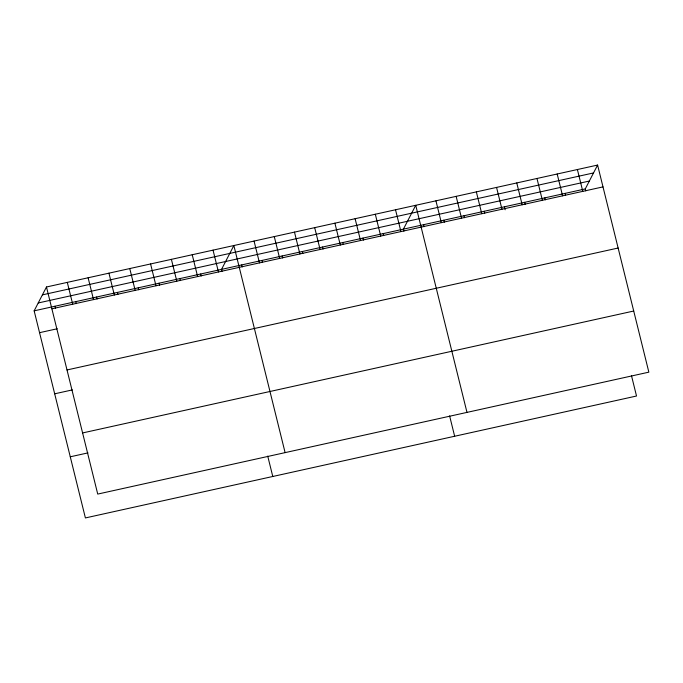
<?xml version="1.0" encoding="UTF-8"?>
<svg xmlns="http://www.w3.org/2000/svg" width="683" height="683" viewBox="0 0 683 683"><rect width="100%" height="100%" fill="white"/><g stroke="black" fill="none" stroke-linecap="round" stroke-linejoin="round"><path stroke-width="1.02" d="M631.476 375.633L636.522 396.012L85.401 517.936L34.15 310.842L46.478 286.988L597.599 165.064L648.85 372.158L97.729 494.082L46.478 286.988M585.758 190.907L585.271 188.918L597.599 165.064M42.414 294.86L593.527 172.936M38.222 302.97L589.335 181.046M34.15 310.842L585.271 188.918M51.882 308.81L603.004 186.886M39.554 332.672L57.252 328.762M67.011 369.955L618.132 248.023M54.683 393.809L72.381 389.899M82.6 432.945L633.722 311.021M70.272 456.799L87.97 452.889M577.391 169.529L582.795 191.36M565.063 193.391L565.55 195.372M557.183 174.003L562.587 195.833M544.855 197.865L545.341 199.846M536.975 178.476L542.379 200.298M524.646 202.33L525.133 204.319M516.766 182.942L522.171 204.772M504.438 206.804L505.172 209.775M496.558 187.415L501.962 209.246M484.23 211.269L484.717 213.258M476.35 191.88L481.754 213.711M464.022 215.743L464.517 217.732M456.142 196.354L461.546 218.184M443.813 220.216L444.309 222.197M435.942 200.828L441.338 222.649M423.605 224.681L424.1 226.671M466.984 412.387L415.734 205.293L403.397 229.155L403.892 231.136M449.61 415.87L454.647 436.249M395.525 209.766L400.921 231.597M383.189 233.629L383.684 235.609M375.317 214.24L380.721 236.062M362.98 238.094L363.476 240.083M355.109 218.705L360.513 240.536M342.772 242.567L343.267 244.548M334.901 223.179L340.305 245.009M322.572 247.041L323.059 249.022M314.692 227.652L320.096 249.474M302.364 251.506L302.851 253.495M294.484 232.118L299.888 253.948M282.156 255.98L282.642 257.961M274.276 236.591L279.68 258.422M261.948 260.454L262.434 262.434M254.067 241.065L259.472 262.887M241.739 264.919L242.226 266.908M285.11 452.624L233.859 245.53L221.531 269.392L222.018 271.373M267.736 456.107L272.782 476.486M213.045 250.14L218.44 271.962M200.708 273.994L201.203 275.983M192.222 254.742L197.626 276.572M179.894 278.604L180.38 280.585M171.399 259.352L176.803 281.174M159.071 283.206L159.557 285.195M150.584 263.954L155.98 285.784M138.248 287.816L138.743 289.797M129.761 268.564L135.166 290.386M117.433 292.418L117.92 294.407M108.938 273.166L114.343 294.996M96.61 297.028L97.097 299.009M88.124 277.776L93.52 299.598M75.787 301.63L76.283 303.619M67.301 282.378L72.705 304.208M54.973 306.24L55.46 308.221"/></g></svg>
